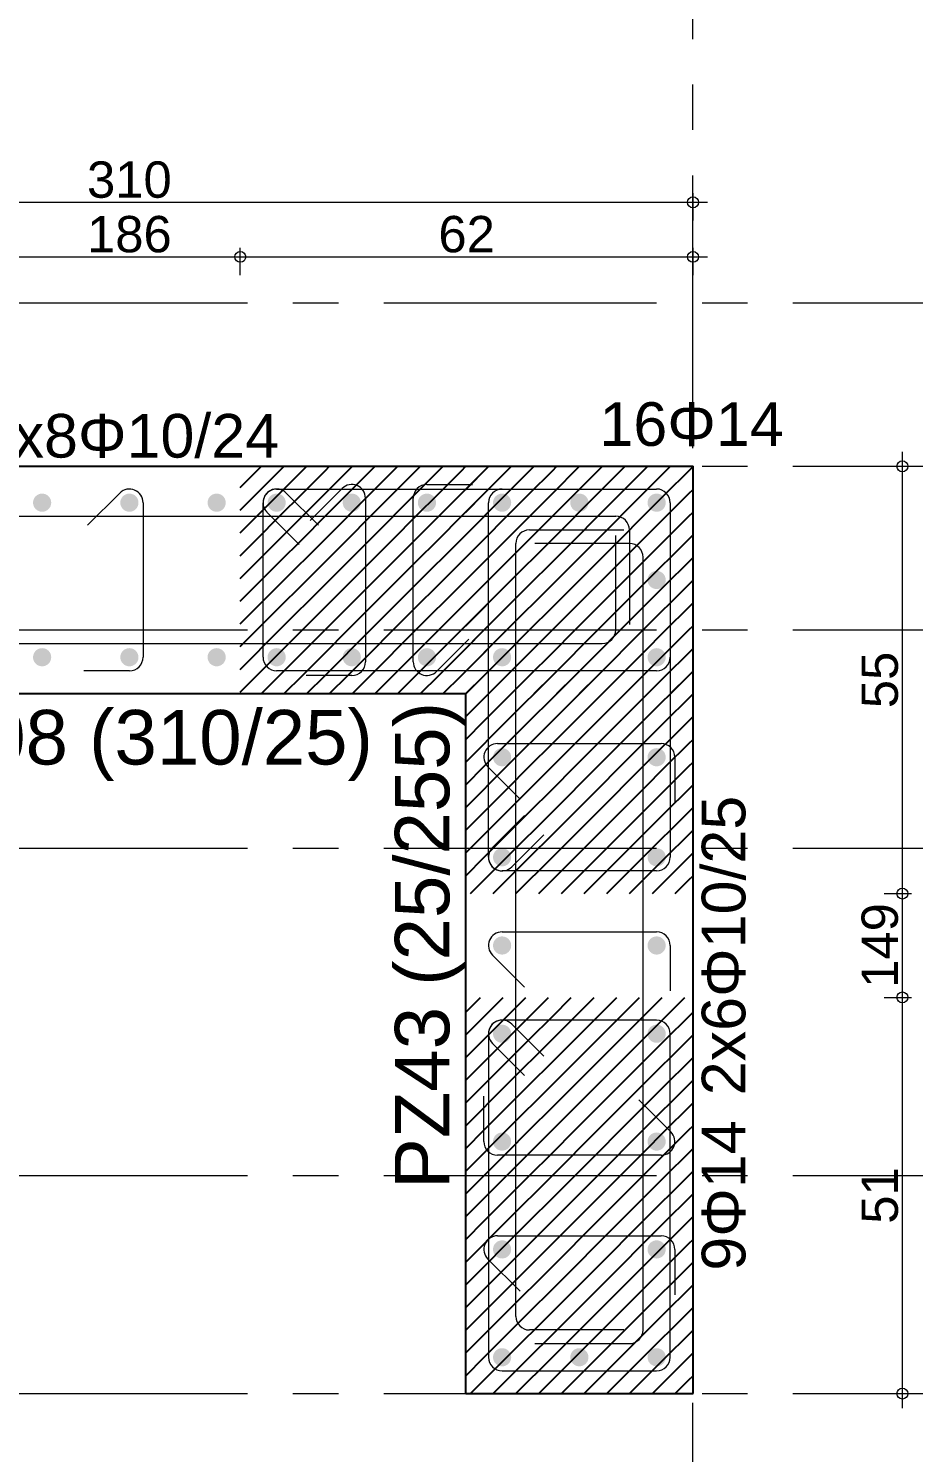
# Model space of a CAD drawing. Header units: millimetres. Extents: x 2232 to 85269, y -3593 to 5869.
# Drawn here: x 22582.9 to 22826.3, y 4473.4 to 4865 of the extents above; entities that cross this region are included whole.
import ezdxf

# ---------------------------------------------------------------- set-up
doc = ezdxf.new("R2010")
doc.units = ezdxf.units.MM
doc.linetypes.add('CENTER2', pattern=[112.5, 75, -12.5, 12.5, -12.5])
doc.linetypes.add('DASHDOT2', pattern=[12.7, 6.35, -3.175, 0, -3.175])
doc.layers.add('aks', color=251, linetype='DASHDOT2', lineweight=35)
for name, color, linetype in [('Donatı Yazısı', 7, 'Continuous'), ('Donatı Çizgisi', 7, 'Continuous'), ('Kolon', 7, 'Continuous'), ('Ölçülendirme', 7, 'Continuous')]:
    doc.layers.add(name, color=color, linetype=linetype)
doc.styles.add('arial_1_18', font='arial.ttf', dxfattribs={"height": 0.2})

# ---------------------------------------------------------------- blocks, each defined once
blk = doc.blocks.new('IDE999Entity6709')
at = {"layer": 'aks', "color": 250, "linetype": 'CENTER2', "lineweight": 5}
blk.add_lwpolyline([(8876.17, 200), (8876.17, 2530)], dxfattribs=at)
blk = doc.blocks.new('IDE999Entity6737')
at = {"layer": 'aks', "color": 250, "linetype": 'CENTER2', "lineweight": 5}
blk.add_lwpolyline([(6766.17, 1575), (10026.17, 1575)], dxfattribs=at)
blk = doc.blocks.new('IDE999Entity6738')
at = {"layer": 'aks', "color": 250, "linetype": 'CENTER2', "lineweight": 5}
blk.add_lwpolyline([(6766.17, 1725), (10026.17, 1725)], dxfattribs=at)
blk = doc.blocks.new('IDE999Entity6739')
at = {"layer": 'aks', "color": 250, "linetype": 'CENTER2', "lineweight": 5}
blk.add_lwpolyline([(6766.17, 1515), (10026.17, 1515)], dxfattribs=at)
blk = doc.blocks.new('IDE999Entity6740')
at = {"layer": 'aks', "color": 250, "linetype": 'CENTER2', "lineweight": 5}
blk.add_lwpolyline([(6766.17, 1770), (10026.17, 1770)], dxfattribs=at)
blk = doc.blocks.new('IDE999Entity6741')
at = {"layer": 'aks', "color": 250, "linetype": 'CENTER2', "lineweight": 5}
blk.add_lwpolyline([(6766.17, 1665), (10026.17, 1665)], dxfattribs=at)
blk = doc.blocks.new('IDE999Entity6742')
at = {"layer": 'aks', "color": 250, "linetype": 'CENTER2', "lineweight": 5}
blk.add_lwpolyline([(6766.17, 1815), (10026.17, 1815)], dxfattribs=at)

msp = doc.modelspace()

# ---------------------------------------------------------------- hatches: boundary and pattern name
at = {"layer": 'Donatı Çizgisi', "linetype": 'Continuous', "lineweight": 5}
h = msp.add_hatch(color=5, dxfattribs=at)
edge = h.paths.add_edge_path(flags=0)
edge.add_arc((22586.7, 4734.61), 2.5, 0, 360)
h = msp.add_hatch(color=5, dxfattribs=at)
edge = h.paths.add_edge_path(flags=0)
edge.add_arc((22610.7, 4734.61), 2.5, 0, 360)
h = msp.add_hatch(color=5, dxfattribs=at)
edge = h.paths.add_edge_path(flags=0)
edge.add_arc((22634.7, 4734.61), 2.5, 0, 360)
h = msp.add_hatch(color=5, dxfattribs=at)
edge = h.paths.add_edge_path(flags=0)
edge.add_arc((22651.2, 4734.61), 2.5, 0, 360)
h = msp.add_hatch(color=5, dxfattribs=at)
edge = h.paths.add_edge_path(flags=0)
edge.add_arc((22671.86, 4734.61), 2.5, 0, 360)
h = msp.add_hatch(color=5, dxfattribs=at)
edge = h.paths.add_edge_path(flags=0)
edge.add_arc((22692.53, 4734.61), 2.5, 0, 360)
h = msp.add_hatch(color=5, dxfattribs=at)
edge = h.paths.add_edge_path(flags=0)
edge.add_arc((22713.2, 4734.61), 2.5, 0, 360)
h = msp.add_hatch(color=5, dxfattribs=at)
edge = h.paths.add_edge_path(flags=0)
edge.add_arc((22734.45, 4734.61), 2.5, 0, 360)
h = msp.add_hatch(color=5, dxfattribs=at)
edge = h.paths.add_edge_path(flags=0)
edge.add_arc((22755.7, 4734.61), 2.5, 0, 360)
h = msp.add_hatch(color=5, dxfattribs=at)
edge = h.paths.add_edge_path(flags=0)
edge.add_arc((22755.7, 4713.36), 2.5, 0, 360)
h = msp.add_hatch(color=5, dxfattribs=at)
edge = h.paths.add_edge_path(flags=0)
edge.add_arc((22586.7, 4692.11), 2.5, 0, 360)
h = msp.add_hatch(color=5, dxfattribs=at)
edge = h.paths.add_edge_path(flags=0)
edge.add_arc((22610.7, 4692.11), 2.5, 0, 360)
h = msp.add_hatch(color=5, dxfattribs=at)
edge = h.paths.add_edge_path(flags=0)
edge.add_arc((22634.7, 4692.11), 2.5, 0, 360)
h = msp.add_hatch(color=5, dxfattribs=at)
edge = h.paths.add_edge_path(flags=0)
edge.add_arc((22651.2, 4692.11), 2.5, 0, 360)
h = msp.add_hatch(color=5, dxfattribs=at)
edge = h.paths.add_edge_path(flags=0)
edge.add_arc((22671.86, 4692.11), 2.5, 0, 360)
h = msp.add_hatch(color=5, dxfattribs=at)
edge = h.paths.add_edge_path(flags=0)
edge.add_arc((22692.53, 4692.11), 2.5, 0, 360)
h = msp.add_hatch(color=5, dxfattribs=at)
edge = h.paths.add_edge_path(flags=0)
edge.add_arc((22713.2, 4692.11), 2.5, 0, 360)
h = msp.add_hatch(color=5, dxfattribs=at)
edge = h.paths.add_edge_path(flags=0)
edge.add_arc((22755.7, 4692.11), 2.5, 0, 360)
h = msp.add_hatch(color=5, dxfattribs=at)
edge = h.paths.add_edge_path(flags=0)
edge.add_arc((22713.2, 4664.61), 2.5, 0, 360)
h = msp.add_hatch(color=5, dxfattribs=at)
edge = h.paths.add_edge_path(flags=0)
edge.add_arc((22755.7, 4664.61), 2.5, 0, 360)
h = msp.add_hatch(color=5, dxfattribs=at)
edge = h.paths.add_edge_path(flags=0)
edge.add_arc((22713.2, 4637.11), 2.5, 0, 360)
h = msp.add_hatch(color=5, dxfattribs=at)
edge = h.paths.add_edge_path(flags=0)
edge.add_arc((22755.7, 4637.11), 2.5, 0, 360)
h = msp.add_hatch(color=5, dxfattribs=at)
edge = h.paths.add_edge_path(flags=0)
edge.add_arc((22713.2, 4612.84), 2.5, 0, 360)
h = msp.add_hatch(color=5, dxfattribs=at)
edge = h.paths.add_edge_path(flags=0)
edge.add_arc((22755.7, 4612.84), 2.5, 0, 360)
h = msp.add_hatch(color=5, dxfattribs=at)
edge = h.paths.add_edge_path(flags=0)
edge.add_arc((22713.2, 4588.57), 2.5, 0, 360)
h = msp.add_hatch(color=5, dxfattribs=at)
edge = h.paths.add_edge_path(flags=0)
edge.add_arc((22755.7, 4588.57), 2.5, 0, 360)
h = msp.add_hatch(color=5, dxfattribs=at)
edge = h.paths.add_edge_path(flags=0)
edge.add_arc((22713.2, 4558.92), 2.5, 0, 360)
h = msp.add_hatch(color=5, dxfattribs=at)
edge = h.paths.add_edge_path(flags=0)
edge.add_arc((22755.7, 4558.92), 2.5, 0, 360)
h = msp.add_hatch(color=5, dxfattribs=at)
edge = h.paths.add_edge_path(flags=0)
edge.add_arc((22713.2, 4529.26), 2.5, 0, 360)
h = msp.add_hatch(color=5, dxfattribs=at)
edge = h.paths.add_edge_path(flags=0)
edge.add_arc((22755.7, 4529.26), 2.5, 0, 360)
h = msp.add_hatch(color=5, dxfattribs=at)
edge = h.paths.add_edge_path(flags=0)
edge.add_arc((22713.2, 4499.61), 2.5, 0, 360)
h = msp.add_hatch(color=5, dxfattribs=at)
edge = h.paths.add_edge_path(flags=0)
edge.add_arc((22734.45, 4499.61), 2.5, 0, 360)
h = msp.add_hatch(color=5, dxfattribs=at)
edge = h.paths.add_edge_path(flags=0)
edge.add_arc((22755.7, 4499.61), 2.5, 0, 360)

# ---------------------------------------------------------------- linework, layer by layer
at = {"layer": 'Donatı Çizgisi', "color": 1, "linetype": 'Continuous', "lineweight": 5}
for points in [[(22660.37, 4729.68), (22669.21, 4738.51)], [(22692.53, 4739.61), (22705.03, 4739.61)], [(22599.21, 4728.43), (22608.04, 4737.26)], [(22614.45, 4734.61), (22614.45, 4692.11)], [(22675.61, 4735.86), (22675.61, 4690.86)], [(22688.78, 4690.86), (22688.78, 4735.86)], [(22480.7, 4730.86), (22744.45, 4730.86)], [(22720.7, 4727.11), (22746.7, 4727.11)], [(22748.2, 4727.11), (22748.2, 4701.11)], [(22716.95, 4510.86), (22716.95, 4723.36)], [(22748.2, 4723.36), (22722.2, 4723.36)], [(22744.45, 4699.61), (22744.45, 4725.61)], [(22751.95, 4507.11), (22751.95, 4719.61)], [(22476.95, 4695.86), (22740.7, 4695.86)], [(22704.02, 4697.05), (22695.18, 4688.21)], [(22610.7, 4688.36), (22598.2, 4688.36)], [(22671.86, 4687.11), (22659.36, 4687.11)], [(22711.95, 4668.36), (22756.95, 4668.36)], [(22760.7, 4664.61), (22760.7, 4652.11)], [(22718.13, 4653.12), (22709.29, 4661.96)], [(22713.2, 4616.59), (22755.7, 4616.59)], [(22719.38, 4601.35), (22710.54, 4610.19)], [(22759.45, 4612.84), (22759.45, 4600.34)], [(22708.2, 4558.92), (22708.2, 4571.42)], [(22750.76, 4570.41), (22759.6, 4561.57)], [(22756.95, 4555.17), (22711.95, 4555.17)], [(22711.95, 4533.01), (22756.95, 4533.01)], [(22760.7, 4529.26), (22760.7, 4516.76)], [(22718.13, 4517.77), (22709.29, 4526.61)], [(22746.7, 4507.11), (22720.7, 4507.11)], [(22722.2, 4503.36), (22748.2, 4503.36)]]:
    msp.add_lwpolyline(points, dxfattribs=at)
at = {"layer": 'Donatı Çizgisi', "color": 5, "linetype": 'Continuous', "lineweight": 5}
for points in [[(22647.45, 4692.11), (22647.45, 4734.61)], [(22651.2, 4738.36), (22755.7, 4738.36)], [(22653.85, 4737.26), (22662.69, 4728.43)], [(22709.45, 4637.11), (22709.45, 4734.61)], [(22713.2, 4738.36), (22755.7, 4738.36)], [(22759.45, 4734.61), (22759.45, 4637.11)], [(22759.45, 4734.61), (22759.45, 4692.11)], [(22657.38, 4723.12), (22648.54, 4731.96)], [(22755.7, 4688.36), (22651.2, 4688.36)], [(22710.54, 4639.76), (22719.38, 4648.6)], [(22724.69, 4643.3), (22715.85, 4634.46)], [(22755.7, 4633.36), (22713.2, 4633.36)], [(22755.7, 4592.32), (22713.2, 4592.32)], [(22724.69, 4582.38), (22715.85, 4591.22)], [(22709.45, 4588.57), (22709.45, 4499.61)], [(22710.54, 4585.92), (22719.38, 4577.08)], [(22759.45, 4499.61), (22759.45, 4588.57)], [(22713.2, 4495.86), (22755.7, 4495.86)]]:
    msp.add_lwpolyline(points, dxfattribs=at)
at = {"layer": 'Donatı Çizgisi', "color": 1, "linetype": 'Continuous', "lineweight": 5}
for centre, start, end in [((22671.86, 4735.86), 0, 135), ((22692.53, 4735.86), 90, 180), ((22610.7, 4734.61), 0, 135), ((22744.45, 4727.11), 0, 90), ((22720.7, 4723.36), 90, 180), ((22748.2, 4719.61), 0, 90), ((22740.7, 4699.61), 270, 0), ((22610.7, 4692.11), 270, 0), ((22671.86, 4690.86), 270, 0), ((22692.53, 4690.86), 180, 315), ((22711.95, 4664.61), 90, 225), ((22756.95, 4664.61), 0, 90), ((22713.2, 4612.84), 90, 225), ((22755.7, 4612.84), 0, 90), ((22711.95, 4558.92), 180, 270), ((22756.95, 4558.92), 270, 45), ((22711.95, 4529.26), 90, 225), ((22756.95, 4529.26), 0, 90), ((22720.7, 4510.86), 180, 270), ((22748.2, 4507.11), 270, 0)]:
    msp.add_arc(centre, 3.75, start, end, dxfattribs=at)
at = {"layer": 'Donatı Çizgisi', "color": 5, "linetype": 'Continuous', "lineweight": 5}
for centre, start, end in [((22651.2, 4734.61), 90, 225), ((22651.2, 4734.61), 45, 180), ((22713.2, 4734.61), 90, 180), ((22755.7, 4734.61), 0, 90), ((22755.7, 4734.61), 0, 90), ((22651.2, 4692.11), 180, 270), ((22755.7, 4692.11), 270, 0), ((22713.2, 4637.11), 135, 270), ((22713.2, 4637.11), 180, 315), ((22755.7, 4637.11), 270, 0), ((22713.2, 4588.57), 45, 180), ((22713.2, 4588.57), 90, 225), ((22755.7, 4588.57), 0, 90), ((22713.2, 4499.61), 180, 270), ((22755.7, 4499.61), 270, 0)]:
    msp.add_arc(centre, 3.75, start, end, dxfattribs=at)
at = {"layer": 'Kolon', "color": 33, "linetype": 'Continuous', "lineweight": -3}
for points in [[(22518.2, 4744.61), (22703.2, 4744.61)], [(22703.2, 4744.61), (22765.7, 4744.61)], [(22765.7, 4682.11), (22765.7, 4744.61)], [(22518.2, 4682.11), (22703.2, 4682.11)], [(22703.2, 4489.61), (22703.2, 4682.11)], [(22765.7, 4489.61), (22765.7, 4682.11)], [(22703.2, 4489.61), (22765.7, 4489.61)]]:
    msp.add_lwpolyline(points, dxfattribs=at)
at = {"layer": 'Kolon', "color": 251, "linetype": 'Continuous', "lineweight": -3}
for points in [[(22641.2, 4738.78), (22647.02, 4744.61)], [(22645.77, 4737.11), (22652.02, 4743.36)], [(22652.02, 4737.11), (22659.52, 4744.61)], [(22652.02, 4743.36), (22653.27, 4744.61)], [(22658.27, 4737.11), (22664.52, 4743.36)], [(22664.52, 4737.11), (22672.02, 4744.61)], [(22664.52, 4743.36), (22665.77, 4744.61)], [(22670.77, 4737.11), (22677.02, 4743.36)], [(22677.02, 4737.11), (22684.52, 4744.61)], [(22677.02, 4743.36), (22678.27, 4744.61)], [(22683.27, 4737.11), (22689.52, 4743.36)], [(22689.52, 4737.11), (22697.02, 4744.61)], [(22689.52, 4743.36), (22690.77, 4744.61)], [(22695.77, 4737.11), (22702.02, 4743.36)], [(22702.02, 4737.11), (22709.52, 4744.61)], [(22702.02, 4743.36), (22703.27, 4744.61)], [(22703.2, 4738.28), (22709.52, 4744.61)], [(22703.2, 4744.53), (22703.27, 4744.61)], [(22708.27, 4737.11), (22714.52, 4743.36)], [(22708.27, 4737.11), (22714.52, 4743.36)], [(22714.52, 4737.11), (22722.02, 4744.61)], [(22714.52, 4743.36), (22715.77, 4744.61)], [(22714.52, 4737.11), (22722.02, 4744.61)], [(22714.52, 4743.36), (22715.77, 4744.61)], [(22720.77, 4737.11), (22727.02, 4743.36)], [(22720.77, 4737.11), (22727.02, 4743.36)], [(22727.02, 4737.11), (22734.52, 4744.61)], [(22727.02, 4743.36), (22728.27, 4744.61)], [(22727.02, 4737.11), (22734.52, 4744.61)], [(22727.02, 4743.36), (22728.27, 4744.61)], [(22733.27, 4737.11), (22739.52, 4743.36)], [(22733.27, 4737.11), (22739.52, 4743.36)], [(22739.52, 4737.11), (22747.02, 4744.61)], [(22739.52, 4743.36), (22740.77, 4744.61)], [(22739.52, 4737.11), (22747.02, 4744.61)], [(22739.52, 4743.36), (22740.77, 4744.61)], [(22745.77, 4737.11), (22752.02, 4743.36)], [(22745.77, 4737.11), (22752.02, 4743.36)], [(22752.02, 4737.11), (22759.52, 4744.61)], [(22752.02, 4743.36), (22753.27, 4744.61)], [(22752.02, 4737.11), (22759.52, 4744.61)], [(22752.02, 4743.36), (22753.27, 4744.61)], [(22758.27, 4737.11), (22764.52, 4743.36)], [(22758.27, 4737.11), (22764.52, 4743.36)], [(22764.52, 4743.36), (22765.7, 4744.53)], [(22764.52, 4743.36), (22765.7, 4744.53)], [(22641.2, 4726.28), (22652.02, 4737.11)], [(22641.2, 4732.53), (22645.77, 4737.11)], [(22652.02, 4724.61), (22664.52, 4737.11)], [(22652.02, 4730.86), (22658.27, 4737.11)], [(22664.52, 4724.61), (22677.02, 4737.11)], [(22664.52, 4730.86), (22670.77, 4737.11)], [(22677.02, 4724.61), (22689.52, 4737.11)], [(22677.02, 4730.86), (22683.27, 4737.11)], [(22689.52, 4724.61), (22702.02, 4737.11)], [(22689.52, 4730.86), (22695.77, 4737.11)], [(22702.02, 4724.61), (22714.52, 4737.11)], [(22702.02, 4730.86), (22708.27, 4737.11)], [(22703.2, 4725.78), (22714.52, 4737.11)], [(22703.2, 4732.03), (22708.27, 4737.11)], [(22714.52, 4724.61), (22727.02, 4737.11)], [(22714.52, 4730.86), (22720.77, 4737.11)], [(22714.52, 4724.61), (22727.02, 4737.11)], [(22714.52, 4730.86), (22720.77, 4737.11)], [(22727.02, 4724.61), (22739.52, 4737.11)], [(22727.02, 4730.86), (22733.27, 4737.11)], [(22727.02, 4724.61), (22739.52, 4737.11)], [(22727.02, 4730.86), (22733.27, 4737.11)], [(22739.52, 4724.61), (22752.02, 4737.11)], [(22739.52, 4730.86), (22745.77, 4737.11)], [(22739.52, 4724.61), (22752.02, 4737.11)], [(22739.52, 4730.86), (22745.77, 4737.11)], [(22752.02, 4724.61), (22764.52, 4737.11)], [(22752.02, 4730.86), (22758.27, 4737.11)], [(22752.02, 4724.61), (22764.52, 4737.11)], [(22752.02, 4730.86), (22758.27, 4737.11)], [(22764.52, 4737.11), (22765.7, 4738.28)], [(22764.52, 4737.11), (22765.7, 4738.28)], [(22645.77, 4724.61), (22652.02, 4730.86)], [(22658.27, 4724.61), (22664.52, 4730.86)], [(22670.77, 4724.61), (22677.02, 4730.86)], [(22683.27, 4724.61), (22689.52, 4730.86)], [(22695.77, 4724.61), (22702.02, 4730.86)], [(22708.27, 4724.61), (22714.52, 4730.86)], [(22708.27, 4724.61), (22714.52, 4730.86)], [(22720.77, 4724.61), (22727.02, 4730.86)], [(22720.77, 4724.61), (22727.02, 4730.86)], [(22733.27, 4724.61), (22739.52, 4730.86)], [(22733.27, 4724.61), (22739.52, 4730.86)], [(22745.77, 4724.61), (22752.02, 4730.86)], [(22745.77, 4724.61), (22752.02, 4730.86)], [(22758.27, 4724.61), (22764.52, 4730.86)], [(22758.27, 4724.61), (22764.52, 4730.86)], [(22764.52, 4730.86), (22765.7, 4732.03)], [(22764.52, 4730.86), (22765.7, 4732.03)], [(22641.2, 4713.78), (22652.02, 4724.61)], [(22641.2, 4720.03), (22645.77, 4724.61)], [(22652.02, 4712.11), (22664.52, 4724.61)], [(22652.02, 4718.36), (22658.27, 4724.61)], [(22664.52, 4712.11), (22677.02, 4724.61)], [(22664.52, 4718.36), (22670.77, 4724.61)], [(22677.02, 4712.11), (22689.52, 4724.61)], [(22677.02, 4718.36), (22683.27, 4724.61)], [(22689.52, 4712.11), (22702.02, 4724.61)], [(22689.52, 4718.36), (22695.77, 4724.61)], [(22702.02, 4712.11), (22714.52, 4724.61)], [(22702.02, 4718.36), (22708.27, 4724.61)], [(22703.2, 4713.28), (22714.52, 4724.61)], [(22703.2, 4719.53), (22708.27, 4724.61)], [(22714.52, 4712.11), (22727.02, 4724.61)], [(22714.52, 4718.36), (22720.77, 4724.61)], [(22714.52, 4712.11), (22727.02, 4724.61)], [(22714.52, 4718.36), (22720.77, 4724.61)], [(22727.02, 4712.11), (22739.52, 4724.61)], [(22727.02, 4718.36), (22733.27, 4724.61)], [(22727.02, 4712.11), (22739.52, 4724.61)], [(22727.02, 4718.36), (22733.27, 4724.61)], [(22739.52, 4712.11), (22752.02, 4724.61)], [(22739.52, 4718.36), (22745.77, 4724.61)], [(22739.52, 4712.11), (22752.02, 4724.61)], [(22739.52, 4718.36), (22745.77, 4724.61)], [(22752.02, 4712.11), (22764.52, 4724.61)], [(22752.02, 4718.36), (22758.27, 4724.61)], [(22752.02, 4712.11), (22764.52, 4724.61)], [(22752.02, 4718.36), (22758.27, 4724.61)], [(22764.52, 4724.61), (22765.7, 4725.78)], [(22764.52, 4724.61), (22765.7, 4725.78)], [(22764.52, 4718.36), (22765.7, 4719.53)], [(22764.52, 4718.36), (22765.7, 4719.53)], [(22645.77, 4712.11), (22652.02, 4718.36)], [(22658.27, 4712.11), (22664.52, 4718.36)], [(22670.77, 4712.11), (22677.02, 4718.36)], [(22683.27, 4712.11), (22689.52, 4718.36)], [(22695.77, 4712.11), (22702.02, 4718.36)], [(22708.27, 4712.11), (22714.52, 4718.36)], [(22708.27, 4712.11), (22714.52, 4718.36)], [(22720.77, 4712.11), (22727.02, 4718.36)], [(22720.77, 4712.11), (22727.02, 4718.36)], [(22733.27, 4712.11), (22739.52, 4718.36)], [(22733.27, 4712.11), (22739.52, 4718.36)], [(22745.77, 4712.11), (22752.02, 4718.36)], [(22745.77, 4712.11), (22752.02, 4718.36)], [(22758.27, 4712.11), (22764.52, 4718.36)], [(22758.27, 4712.11), (22764.52, 4718.36)], [(22641.2, 4701.28), (22652.02, 4712.11)], [(22641.2, 4707.53), (22645.77, 4712.11)], [(22652.02, 4699.61), (22664.52, 4712.11)], [(22652.02, 4705.86), (22658.27, 4712.11)], [(22664.52, 4699.61), (22677.02, 4712.11)], [(22664.52, 4705.86), (22670.77, 4712.11)], [(22677.02, 4699.61), (22689.52, 4712.11)], [(22677.02, 4705.86), (22683.27, 4712.11)], [(22689.52, 4699.61), (22702.02, 4712.11)], [(22689.52, 4705.86), (22695.77, 4712.11)], [(22702.02, 4699.61), (22714.52, 4712.11)], [(22702.02, 4705.86), (22708.27, 4712.11)], [(22703.2, 4700.78), (22714.52, 4712.11)], [(22703.2, 4707.03), (22708.27, 4712.11)], [(22714.52, 4699.61), (22727.02, 4712.11)], [(22714.52, 4705.86), (22720.77, 4712.11)], [(22714.52, 4699.61), (22727.02, 4712.11)], [(22714.52, 4705.86), (22720.77, 4712.11)], [(22727.02, 4699.61), (22739.52, 4712.11)], [(22727.02, 4705.86), (22733.27, 4712.11)], [(22727.02, 4699.61), (22739.52, 4712.11)], [(22727.02, 4705.86), (22733.27, 4712.11)], [(22739.52, 4699.61), (22752.02, 4712.11)], [(22739.52, 4705.86), (22745.77, 4712.11)], [(22739.52, 4699.61), (22752.02, 4712.11)], [(22739.52, 4705.86), (22745.77, 4712.11)], [(22752.02, 4699.61), (22764.52, 4712.11)], [(22752.02, 4705.86), (22758.27, 4712.11)], [(22752.02, 4699.61), (22764.52, 4712.11)], [(22752.02, 4705.86), (22758.27, 4712.11)], [(22764.52, 4712.11), (22765.7, 4713.28)], [(22764.52, 4712.11), (22765.7, 4713.28)], [(22645.77, 4699.61), (22652.02, 4705.86)], [(22658.27, 4699.61), (22664.52, 4705.86)], [(22670.77, 4699.61), (22677.02, 4705.86)], [(22683.27, 4699.61), (22689.52, 4705.86)], [(22695.77, 4699.61), (22702.02, 4705.86)], [(22708.27, 4699.61), (22714.52, 4705.86)], [(22708.27, 4699.61), (22714.52, 4705.86)], [(22720.77, 4699.61), (22727.02, 4705.86)], [(22720.77, 4699.61), (22727.02, 4705.86)], [(22733.27, 4699.61), (22739.52, 4705.86)], [(22733.27, 4699.61), (22739.52, 4705.86)], [(22745.77, 4699.61), (22752.02, 4705.86)], [(22745.77, 4699.61), (22752.02, 4705.86)], [(22758.27, 4699.61), (22764.52, 4705.86)], [(22758.27, 4699.61), (22764.52, 4705.86)], [(22764.52, 4705.86), (22765.7, 4707.03)], [(22764.52, 4705.86), (22765.7, 4707.03)], [(22641.2, 4688.78), (22652.02, 4699.61)], [(22641.2, 4695.03), (22645.77, 4699.61)], [(22652.02, 4687.11), (22664.52, 4699.61)], [(22652.02, 4693.36), (22658.27, 4699.61)], [(22664.52, 4687.11), (22677.02, 4699.61)], [(22664.52, 4693.36), (22670.77, 4699.61)], [(22677.02, 4687.11), (22689.52, 4699.61)], [(22677.02, 4693.36), (22683.27, 4699.61)], [(22689.52, 4687.11), (22702.02, 4699.61)], [(22689.52, 4693.36), (22695.77, 4699.61)], [(22702.02, 4687.11), (22714.52, 4699.61)], [(22702.02, 4693.36), (22708.27, 4699.61)], [(22703.2, 4688.28), (22714.52, 4699.61)], [(22703.2, 4694.53), (22708.27, 4699.61)], [(22714.52, 4687.11), (22727.02, 4699.61)], [(22714.52, 4693.36), (22720.77, 4699.61)], [(22714.52, 4687.11), (22727.02, 4699.61)], [(22714.52, 4693.36), (22720.77, 4699.61)], [(22727.02, 4687.11), (22739.52, 4699.61)], [(22727.02, 4693.36), (22733.27, 4699.61)], [(22727.02, 4687.11), (22739.52, 4699.61)], [(22727.02, 4693.36), (22733.27, 4699.61)], [(22739.52, 4687.11), (22752.02, 4699.61)], [(22739.52, 4693.36), (22745.77, 4699.61)], [(22739.52, 4687.11), (22752.02, 4699.61)], [(22739.52, 4693.36), (22745.77, 4699.61)], [(22752.02, 4687.11), (22764.52, 4699.61)], [(22752.02, 4693.36), (22758.27, 4699.61)], [(22752.02, 4687.11), (22764.52, 4699.61)], [(22752.02, 4693.36), (22758.27, 4699.61)], [(22764.52, 4699.61), (22765.7, 4700.78)], [(22764.52, 4699.61), (22765.7, 4700.78)], [(22645.77, 4687.11), (22652.02, 4693.36)], [(22658.27, 4687.11), (22664.52, 4693.36)], [(22670.77, 4687.11), (22677.02, 4693.36)], [(22683.27, 4687.11), (22689.52, 4693.36)], [(22695.77, 4687.11), (22702.02, 4693.36)], [(22708.27, 4687.11), (22714.52, 4693.36)], [(22708.27, 4687.11), (22714.52, 4693.36)], [(22720.77, 4687.11), (22727.02, 4693.36)], [(22720.77, 4687.11), (22727.02, 4693.36)], [(22733.27, 4687.11), (22739.52, 4693.36)], [(22733.27, 4687.11), (22739.52, 4693.36)], [(22745.77, 4687.11), (22752.02, 4693.36)], [(22745.77, 4687.11), (22752.02, 4693.36)], [(22758.27, 4687.11), (22764.52, 4693.36)], [(22758.27, 4687.11), (22764.52, 4693.36)], [(22764.52, 4693.36), (22765.7, 4694.53)], [(22764.52, 4693.36), (22765.7, 4694.53)], [(22764.52, 4687.11), (22765.7, 4688.28)], [(22764.52, 4687.11), (22765.7, 4688.28)], [(22641.2, 4682.53), (22645.77, 4687.11)], [(22647.02, 4682.11), (22652.02, 4687.11)], [(22653.27, 4682.11), (22658.27, 4687.11)], [(22659.52, 4682.11), (22664.52, 4687.11)], [(22665.77, 4682.11), (22670.77, 4687.11)], [(22672.02, 4682.11), (22677.02, 4687.11)], [(22678.27, 4682.11), (22683.27, 4687.11)], [(22684.52, 4682.11), (22689.52, 4687.11)], [(22690.77, 4682.11), (22695.77, 4687.11)], [(22697.02, 4682.11), (22702.02, 4687.11)], [(22703.2, 4675.78), (22714.52, 4687.11)], [(22703.2, 4682.03), (22708.27, 4687.11)], [(22703.27, 4682.11), (22708.27, 4687.11)], [(22709.52, 4682.11), (22714.52, 4687.11)], [(22714.52, 4674.61), (22727.02, 4687.11)], [(22714.52, 4680.86), (22720.77, 4687.11)], [(22715.77, 4682.11), (22720.77, 4687.11)], [(22722.02, 4682.11), (22727.02, 4687.11)], [(22727.02, 4674.61), (22739.52, 4687.11)], [(22727.02, 4680.86), (22733.27, 4687.11)], [(22728.27, 4682.11), (22733.27, 4687.11)], [(22734.52, 4682.11), (22739.52, 4687.11)], [(22739.52, 4674.61), (22752.02, 4687.11)], [(22739.52, 4680.86), (22745.77, 4687.11)], [(22740.77, 4682.11), (22745.77, 4687.11)], [(22747.02, 4682.11), (22752.02, 4687.11)], [(22752.02, 4674.61), (22764.52, 4687.11)], [(22752.02, 4680.86), (22758.27, 4687.11)], [(22753.27, 4682.11), (22758.27, 4687.11)], [(22759.52, 4682.11), (22764.52, 4687.11)], [(22708.27, 4674.61), (22714.52, 4680.86)], [(22720.77, 4674.61), (22727.02, 4680.86)], [(22733.27, 4674.61), (22739.52, 4680.86)], [(22745.77, 4674.61), (22752.02, 4680.86)], [(22758.27, 4674.61), (22764.52, 4680.86)], [(22764.52, 4680.86), (22765.7, 4682.03)], [(22764.52, 4674.61), (22765.7, 4675.78)], [(22703.2, 4663.28), (22714.52, 4674.61)], [(22703.2, 4669.53), (22708.27, 4674.61)], [(22714.52, 4662.11), (22727.02, 4674.61)], [(22714.52, 4668.36), (22720.77, 4674.61)], [(22727.02, 4662.11), (22739.52, 4674.61)], [(22727.02, 4668.36), (22733.27, 4674.61)], [(22739.52, 4662.11), (22752.02, 4674.61)], [(22739.52, 4668.36), (22745.77, 4674.61)], [(22752.02, 4662.11), (22764.52, 4674.61)], [(22752.02, 4668.36), (22758.27, 4674.61)], [(22708.27, 4662.11), (22714.52, 4668.36)], [(22720.77, 4662.11), (22727.02, 4668.36)], [(22733.27, 4662.11), (22739.52, 4668.36)], [(22745.77, 4662.11), (22752.02, 4668.36)], [(22758.27, 4662.11), (22764.52, 4668.36)], [(22764.52, 4668.36), (22765.7, 4669.53)], [(22703.2, 4650.78), (22714.52, 4662.11)], [(22703.2, 4657.03), (22708.27, 4662.11)], [(22714.52, 4649.61), (22727.02, 4662.11)], [(22714.52, 4655.86), (22720.77, 4662.11)], [(22727.02, 4649.61), (22739.52, 4662.11)], [(22727.02, 4655.86), (22733.27, 4662.11)], [(22739.52, 4649.61), (22752.02, 4662.11)], [(22739.52, 4655.86), (22745.77, 4662.11)], [(22752.02, 4649.61), (22764.52, 4662.11)], [(22752.02, 4655.86), (22758.27, 4662.11)], [(22764.52, 4662.11), (22765.7, 4663.28)], [(22764.52, 4655.86), (22765.7, 4657.03)], [(22708.27, 4649.61), (22714.52, 4655.86)], [(22720.77, 4649.61), (22727.02, 4655.86)], [(22733.27, 4649.61), (22739.52, 4655.86)], [(22745.77, 4649.61), (22752.02, 4655.86)], [(22758.27, 4649.61), (22764.52, 4655.86)], [(22703.2, 4638.28), (22714.52, 4649.61)], [(22703.2, 4644.53), (22708.27, 4649.61)], [(22714.52, 4637.11), (22727.02, 4649.61)], [(22714.52, 4643.36), (22720.77, 4649.61)], [(22727.02, 4637.11), (22739.52, 4649.61)], [(22727.02, 4643.36), (22733.27, 4649.61)], [(22739.52, 4637.11), (22752.02, 4649.61)], [(22739.52, 4643.36), (22745.77, 4649.61)], [(22752.02, 4637.11), (22764.52, 4649.61)], [(22752.02, 4643.36), (22758.27, 4649.61)], [(22764.52, 4649.61), (22765.7, 4650.78)], [(22764.52, 4643.36), (22765.7, 4644.53)], [(22708.27, 4637.11), (22714.52, 4643.36)], [(22720.77, 4637.11), (22727.02, 4643.36)], [(22733.27, 4637.11), (22739.52, 4643.36)], [(22745.77, 4637.11), (22752.02, 4643.36)], [(22758.27, 4637.11), (22764.52, 4643.36)], [(22703.2, 4632.03), (22708.27, 4637.11)], [(22704.52, 4627.11), (22714.52, 4637.11)], [(22714.52, 4630.86), (22720.77, 4637.11)], [(22717.02, 4627.11), (22727.02, 4637.11)], [(22727.02, 4630.86), (22733.27, 4637.11)], [(22729.52, 4627.11), (22739.52, 4637.11)], [(22739.52, 4630.86), (22745.77, 4637.11)], [(22742.02, 4627.11), (22752.02, 4637.11)], [(22752.02, 4630.86), (22758.27, 4637.11)], [(22754.52, 4627.11), (22764.52, 4637.11)], [(22764.52, 4637.11), (22765.7, 4638.28)], [(22710.77, 4627.11), (22714.52, 4630.86)], [(22723.27, 4627.11), (22727.02, 4630.86)], [(22735.77, 4627.11), (22739.52, 4630.86)], [(22748.27, 4627.11), (22752.02, 4630.86)], [(22760.77, 4627.11), (22764.52, 4630.86)], [(22764.52, 4630.86), (22765.7, 4632.03)], [(22703.2, 4588.28), (22713.48, 4598.57)], [(22703.2, 4594.53), (22707.23, 4598.57)], [(22714.52, 4587.11), (22725.98, 4598.57)], [(22714.52, 4593.36), (22719.73, 4598.57)], [(22727.02, 4587.11), (22738.48, 4598.57)], [(22727.02, 4593.36), (22732.23, 4598.57)], [(22739.52, 4587.11), (22750.98, 4598.57)], [(22739.52, 4593.36), (22744.73, 4598.57)], [(22752.02, 4587.11), (22763.48, 4598.57)], [(22752.02, 4593.36), (22757.23, 4598.57)], [(22764.52, 4593.36), (22765.7, 4594.53)], [(22708.27, 4587.11), (22714.52, 4593.36)], [(22720.77, 4587.11), (22727.02, 4593.36)], [(22733.27, 4587.11), (22739.52, 4593.36)], [(22745.77, 4587.11), (22752.02, 4593.36)], [(22758.27, 4587.11), (22764.52, 4593.36)], [(22703.2, 4575.78), (22714.52, 4587.11)], [(22703.2, 4582.03), (22708.27, 4587.11)], [(22714.52, 4574.61), (22727.02, 4587.11)], [(22714.52, 4580.86), (22720.77, 4587.11)], [(22727.02, 4574.61), (22739.52, 4587.11)], [(22727.02, 4580.86), (22733.27, 4587.11)], [(22739.52, 4574.61), (22752.02, 4587.11)], [(22739.52, 4580.86), (22745.77, 4587.11)], [(22752.02, 4574.61), (22764.52, 4587.11)], [(22752.02, 4580.86), (22758.27, 4587.11)], [(22764.52, 4587.11), (22765.7, 4588.28)], [(22764.52, 4580.86), (22765.7, 4582.03)], [(22708.27, 4574.61), (22714.52, 4580.86)], [(22720.77, 4574.61), (22727.02, 4580.86)], [(22733.27, 4574.61), (22739.52, 4580.86)], [(22745.77, 4574.61), (22752.02, 4580.86)], [(22758.27, 4574.61), (22764.52, 4580.86)], [(22703.2, 4563.28), (22714.52, 4574.61)], [(22703.2, 4569.53), (22708.27, 4574.61)], [(22714.52, 4562.11), (22727.02, 4574.61)], [(22714.52, 4568.36), (22720.77, 4574.61)], [(22727.02, 4562.11), (22739.52, 4574.61)], [(22727.02, 4568.36), (22733.27, 4574.61)], [(22739.52, 4562.11), (22752.02, 4574.61)], [(22739.52, 4568.36), (22745.77, 4574.61)], [(22752.02, 4562.11), (22764.52, 4574.61)], [(22752.02, 4568.36), (22758.27, 4574.61)], [(22764.52, 4574.61), (22765.7, 4575.78)], [(22708.27, 4562.11), (22714.52, 4568.36)], [(22720.77, 4562.11), (22727.02, 4568.36)], [(22733.27, 4562.11), (22739.52, 4568.36)], [(22745.77, 4562.11), (22752.02, 4568.36)], [(22758.27, 4562.11), (22764.52, 4568.36)], [(22764.52, 4568.36), (22765.7, 4569.53)], [(22764.52, 4562.11), (22765.7, 4563.28)], [(22703.2, 4550.78), (22714.52, 4562.11)], [(22703.2, 4557.03), (22708.27, 4562.11)], [(22714.52, 4549.61), (22727.02, 4562.11)], [(22714.52, 4555.86), (22720.77, 4562.11)], [(22727.02, 4549.61), (22739.52, 4562.11)], [(22727.02, 4555.86), (22733.27, 4562.11)], [(22739.52, 4549.61), (22752.02, 4562.11)], [(22739.52, 4555.86), (22745.77, 4562.11)], [(22752.02, 4549.61), (22764.52, 4562.11)], [(22752.02, 4555.86), (22758.27, 4562.11)], [(22708.27, 4549.61), (22714.52, 4555.86)], [(22720.77, 4549.61), (22727.02, 4555.86)], [(22733.27, 4549.61), (22739.52, 4555.86)], [(22745.77, 4549.61), (22752.02, 4555.86)], [(22758.27, 4549.61), (22764.52, 4555.86)], [(22764.52, 4555.86), (22765.7, 4557.03)], [(22764.52, 4549.61), (22765.7, 4550.78)], [(22703.2, 4538.28), (22714.52, 4549.61)], [(22703.2, 4544.53), (22708.27, 4549.61)], [(22714.52, 4537.11), (22727.02, 4549.61)], [(22714.52, 4543.36), (22720.77, 4549.61)], [(22727.02, 4537.11), (22739.52, 4549.61)], [(22727.02, 4543.36), (22733.27, 4549.61)], [(22739.52, 4537.11), (22752.02, 4549.61)], [(22739.52, 4543.36), (22745.77, 4549.61)], [(22752.02, 4537.11), (22764.52, 4549.61)], [(22752.02, 4543.36), (22758.27, 4549.61)], [(22708.27, 4537.11), (22714.52, 4543.36)], [(22720.77, 4537.11), (22727.02, 4543.36)], [(22733.27, 4537.11), (22739.52, 4543.36)], [(22745.77, 4537.11), (22752.02, 4543.36)], [(22758.27, 4537.11), (22764.52, 4543.36)], [(22764.52, 4543.36), (22765.7, 4544.53)], [(22703.2, 4525.78), (22714.52, 4537.11)], [(22703.2, 4532.03), (22708.27, 4537.11)], [(22714.52, 4524.61), (22727.02, 4537.11)], [(22714.52, 4530.86), (22720.77, 4537.11)], [(22727.02, 4524.61), (22739.52, 4537.11)], [(22727.02, 4530.86), (22733.27, 4537.11)], [(22739.52, 4524.61), (22752.02, 4537.11)], [(22739.52, 4530.86), (22745.77, 4537.11)], [(22752.02, 4524.61), (22764.52, 4537.11)], [(22752.02, 4530.86), (22758.27, 4537.11)], [(22764.52, 4537.11), (22765.7, 4538.28)], [(22708.27, 4524.61), (22714.52, 4530.86)], [(22720.77, 4524.61), (22727.02, 4530.86)], [(22733.27, 4524.61), (22739.52, 4530.86)], [(22745.77, 4524.61), (22752.02, 4530.86)], [(22758.27, 4524.61), (22764.52, 4530.86)], [(22764.52, 4530.86), (22765.7, 4532.03)], [(22703.2, 4513.28), (22714.52, 4524.61)], [(22703.2, 4519.53), (22708.27, 4524.61)], [(22714.52, 4512.11), (22727.02, 4524.61)], [(22714.52, 4518.36), (22720.77, 4524.61)], [(22727.02, 4512.11), (22739.52, 4524.61)], [(22727.02, 4518.36), (22733.27, 4524.61)], [(22739.52, 4512.11), (22752.02, 4524.61)], [(22739.52, 4518.36), (22745.77, 4524.61)], [(22752.02, 4512.11), (22764.52, 4524.61)], [(22752.02, 4518.36), (22758.27, 4524.61)], [(22764.52, 4524.61), (22765.7, 4525.78)], [(22764.52, 4518.36), (22765.7, 4519.53)], [(22708.27, 4512.11), (22714.52, 4518.36)], [(22720.77, 4512.11), (22727.02, 4518.36)], [(22733.27, 4512.11), (22739.52, 4518.36)], [(22745.77, 4512.11), (22752.02, 4518.36)], [(22758.27, 4512.11), (22764.52, 4518.36)], [(22703.2, 4500.78), (22714.52, 4512.11)], [(22703.2, 4507.03), (22708.27, 4512.11)], [(22714.52, 4499.61), (22727.02, 4512.11)], [(22714.52, 4505.86), (22720.77, 4512.11)], [(22727.02, 4499.61), (22739.52, 4512.11)], [(22727.02, 4505.86), (22733.27, 4512.11)], [(22739.52, 4499.61), (22752.02, 4512.11)], [(22739.52, 4505.86), (22745.77, 4512.11)], [(22752.02, 4499.61), (22764.52, 4512.11)], [(22752.02, 4505.86), (22758.27, 4512.11)], [(22764.52, 4512.11), (22765.7, 4513.28)], [(22708.27, 4499.61), (22714.52, 4505.86)], [(22720.77, 4499.61), (22727.02, 4505.86)], [(22733.27, 4499.61), (22739.52, 4505.86)], [(22745.77, 4499.61), (22752.02, 4505.86)], [(22758.27, 4499.61), (22764.52, 4505.86)], [(22764.52, 4505.86), (22765.7, 4507.03)], [(22703.2, 4494.53), (22708.27, 4499.61)], [(22704.52, 4489.61), (22714.52, 4499.61)], [(22714.52, 4493.36), (22720.77, 4499.61)], [(22717.02, 4489.61), (22727.02, 4499.61)], [(22727.02, 4493.36), (22733.27, 4499.61)], [(22729.52, 4489.61), (22739.52, 4499.61)], [(22739.52, 4493.36), (22745.77, 4499.61)], [(22742.02, 4489.61), (22752.02, 4499.61)], [(22752.02, 4493.36), (22758.27, 4499.61)], [(22754.52, 4489.61), (22764.52, 4499.61)], [(22764.52, 4499.61), (22765.7, 4500.78)], [(22710.77, 4489.61), (22714.52, 4493.36)], [(22723.27, 4489.61), (22727.02, 4493.36)], [(22735.77, 4489.61), (22739.52, 4493.36)], [(22748.27, 4489.61), (22752.02, 4493.36)], [(22760.77, 4489.61), (22764.52, 4493.36)], [(22764.52, 4493.36), (22765.7, 4494.53)]]:
    msp.add_lwpolyline(points, dxfattribs=at)
at = {"layer": 'Ölçülendirme', "color": 5, "linetype": 'Continuous', "lineweight": 5}
for points in [[(22451.7, 4817.21), (22769.7, 4817.21)], [(22765.7, 4812.21), (22765.7, 4819.71)], [(22451.7, 4802.21), (22769.7, 4802.21)], [(22641.2, 4797.21), (22641.2, 4804.71)], [(22765.7, 4797.21), (22765.7, 4804.71)], [(22823.3, 4485.61), (22823.3, 4748.61)], [(22818.3, 4744.61), (22825.8, 4744.61)], [(22818.3, 4627.11), (22825.8, 4627.11)], [(22818.3, 4598.57), (22825.8, 4598.57)], [(22818.3, 4489.61), (22825.8, 4489.61)]]:
    msp.add_lwpolyline(points, dxfattribs=at)
for centre in [(22765.7, 4817.21), (22641.2, 4802.21), (22765.7, 4802.21), (22823.3, 4744.61), (22823.3, 4627.11), (22823.3, 4598.57), (22823.3, 4489.61)]:
    msp.add_circle(centre, 1.5, dxfattribs=at)

# ---------------------------------------------------------------- block references
at = {"layer": 'aks'}
for name in ['IDE999Entity6709', 'IDE999Entity6742', 'IDE999Entity6740', 'IDE999Entity6738', 'IDE999Entity6741', 'IDE999Entity6737', 'IDE999Entity6739']:
    msp.add_blockref(name, (13889.52, 2974.61), dxfattribs=at)

# ---------------------------------------------------------------- texts
at = {"layer": 'Donatı Yazısı', "color": 1, "linetype": 'Continuous', "lineweight": 5, "style": 'arial_1_18'}
for s, p in [('16Φ14', (22739.98, 4750.23)), ('2x8Φ10/24', (22569.52, 4747.01))]:
    msp.add_text(s, height=12, dxfattribs=at).set_placement(p)
for s, p in [('2x6Φ10/25', (22780.1, 4571.66)), ('9Φ14', (22780.1, 4523.42))]:
    msp.add_text(s, height=12, rotation=90, dxfattribs=at).set_placement(p)
at = {"layer": 'Kolon', "color": 1, "linetype": 'Continuous', "lineweight": 5, "style": 'arial_1_18'}
msp.add_text('PZ08 (310/25)', height=15, dxfattribs=at).set_placement((22543.72, 4662.61))
msp.add_text('PZ43 (25/255)', height=15, rotation=90, dxfattribs=at).set_placement((22698.7, 4545.87))
at = {"layer": 'Ölçülendirme', "color": 5, "linetype": 'Continuous', "lineweight": 5, "style": 'arial_1_18'}
for s, p in [('310', (22599.04, 4818.46)), ('186', (22599.04, 4803.46)), ('62', (22695.68, 4803.46))]:
    msp.add_text(s, height=10, dxfattribs=at).set_placement(p)
for s, p in [('55', (22822.05, 4678.09)), ('149', (22822.05, 4601.19)), ('51', (22822.05, 4536.32))]:
    msp.add_text(s, height=10, rotation=90, dxfattribs=at).set_placement(p)

doc.saveas('drawing.dxf')
